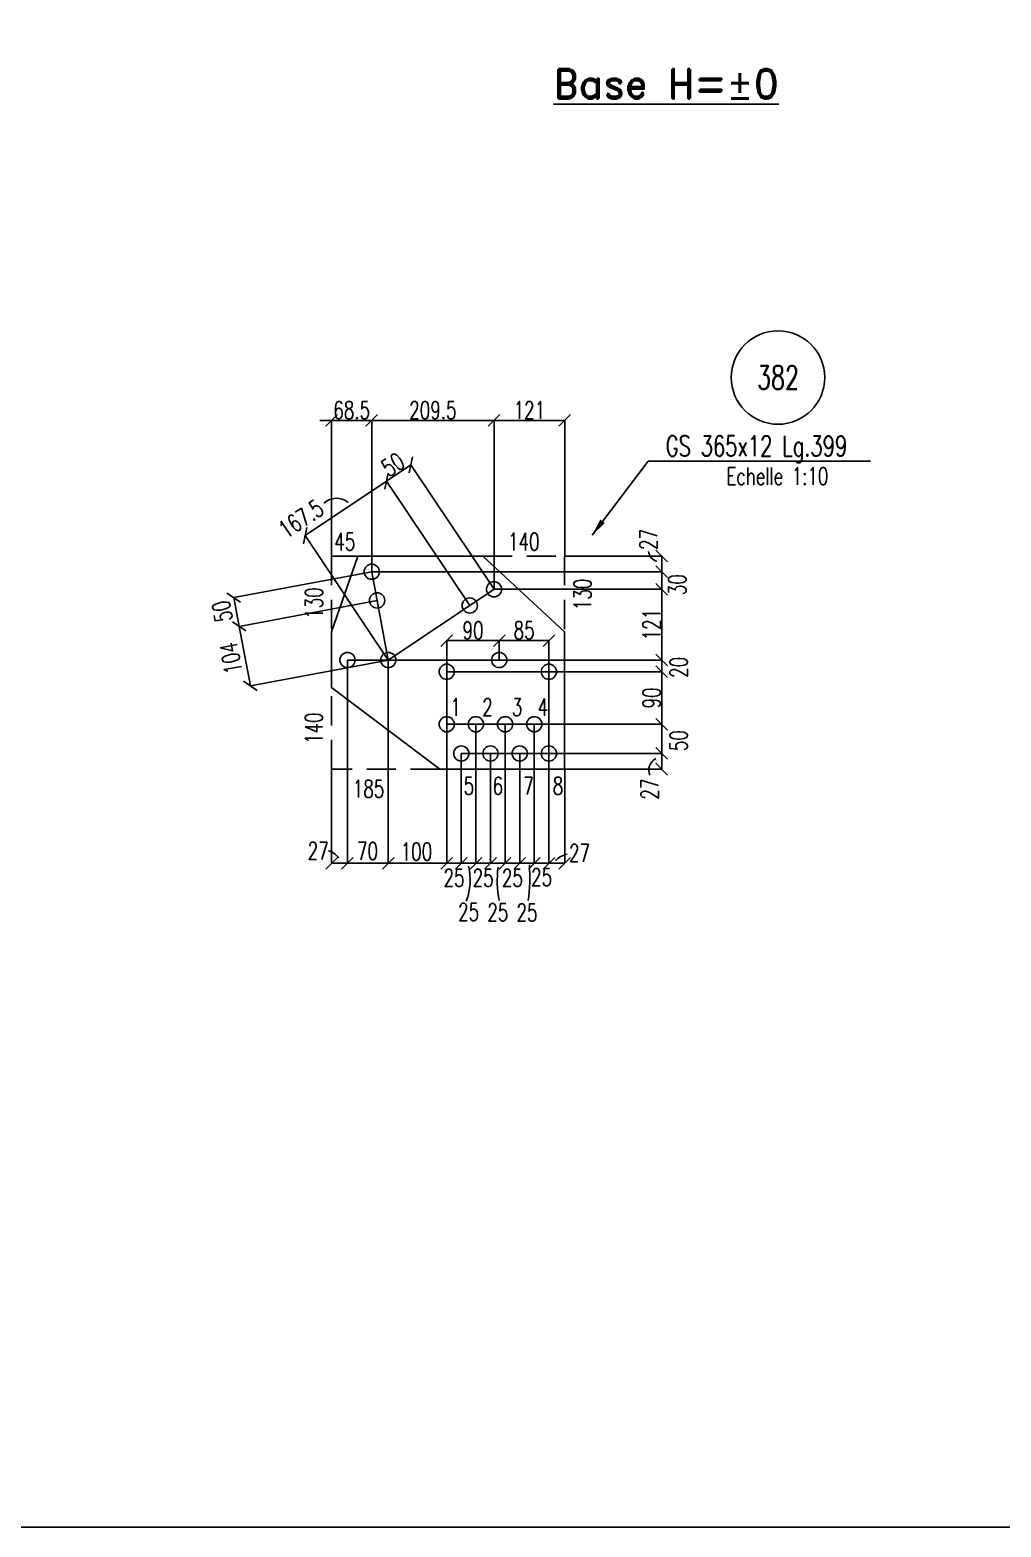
# Model space of a CAD drawing. Extents: x 512494 to 528714, y -34108 to -22628.
# Drawn here: x 517507 to 520833, y -34108 to -28981 of the extents above; entities that cross this region are included whole.
import ezdxf
from ezdxf.enums import TextEntityAlignment as Align

# ---------------------------------------------------------------- set-up
doc = ezdxf.new("R2010")
doc.units = 0
doc.header["$LTSCALE"] = 200
doc.header["$MEASUREMENT"] = 0
doc.linetypes.add('DASHED', pattern=[0.75, 0.5, -0.25])
doc.layers.get('0').update_dxf_attribs({"linetype": 'CONTINUOUS'})
for name, color, linetype in [('BOLLINI_1', 7, 'CONTINUOUS'), ('FORI', 2, 'CONTINUOUS'), ('LINEE_PIASTRA', 2, 'CONTINUOUS'), ('LINEE_PIASTRE', 2, 'CONTINUOUS'), ('LS', 7, 'CONTINUOUS'), ('PIASTRE', 5, 'CONTINUOUS')]:
    doc.layers.add(name, color=color, linetype=linetype)
doc.styles.add('QUOTE', font='ROMANS8.SHX', dxfattribs={"width": 0.7})
doc.styles.add('RD', font='ROMAND8.SHX', dxfattribs={"width": 0.7})
doc.styles.add('RQL', font='ROMANS8.SHX', dxfattribs={"width": 0.7})
doc.styles.add('RS', font='ROMANS8.shx', dxfattribs={"width": 0.7})
doc.styles.get("Standard").update_dxf_attribs({"font": 'ROMANS8.SHX', "width": 0.7})
doc.dimstyles.new('TRATTO', dxfattribs={"dimscale": 0, "dimtxt": 60, "dimasz": 40, "dimexe": 0, "dimexo": 0, "dimgap": 5, "dimtad": 1, "dimrnd": 0.5, "dimdsep": 46, "dimtxsty": 'RS', "dimblk1": 'OBLIQUE', "dimblk2": 'OBLIQUE', "dimsah": 1, "dimcen": 0.09, "dimclrd": 2, "dimclre": 2, "dimclrt": 7, "dimadec": 0, "dimazin": 0, "dimtfac": 1, "dimtix": 1, "dimtmove": 2, "dimatfit": 3, "dimfxl": 1, "dimtolj": 1, "dimtzin": 0, "dimarcsym": 0})

# ---------------------------------------------------------------- blocks, each defined once
blk = doc.blocks.new('MRKR_98')
blk.add_point((0, 0))
at = {"color": 7, "style": 'QUOTE', "width": 0.5, "flags": 1}
for tag, p in [('TI', (3.7, 6.8)), ('NFORI', (3.7, 5.3)), ('AUX2', (3.7, 4.9)), ('FAM', (3.7, 4.5)), ('AUX1', (3.7, 4.2)), ('COMMESSA', (3.7, 3.8)), ('SPESSORE', (3.7, 2.5)), ('SV', (3.7, 1.8)), ('QUA', (3.7, 1.1)), ('DI_S', (3.7, 6.4)), ('D_S', (3.7, 6)), ('E_S', (3.7, 5.7)), ('MD', (3.7, 3.5)), ('MP', (3.7, 3.2)), ('LARGHEZZA', (3.7, 2.8)), ('NP', (3.7, 2.1)), ('PESO', (3.7, 1.4)), ('LUN', (3.7, 0.8)), ('PROF', (3.7, 0.4)), ('POS', (3.7, 0.1))]:
    blk.add_attdef(tag, p, '', height=0.2, dxfattribs=at)
at = {"color": 7, "flags": 1}
for tag, p in [('LAV1', (5.3, 6.9)), ('LAV2', (5.3, 6.5)), ('LAV3', (5.3, 6.2)), ('LAV4', (5.3, 5.9)), ('LAV5', (5.3, 5.5)), ('LAV6', (5.3, 5.2)), ('LAV7', (5.3, 4.9)), ('LAV8', (5.3, 4.5)), ('LAV9', (5.3, 4.2)), ('LAV10', (5.3, 3.9))]:
    blk.add_attdef(tag, p, '', height=0.2, dxfattribs=at)
blk = doc.blocks.new('16')
blk.add_circle((0, 0), 1)
blk = doc.blocks.new('_OBLIQUE')
at = {"color": 0, "linetype": 'ByBlock'}
blk.add_line((-0.5, -0.5), (0.5, 0.5), dxfattribs=at)
blk = doc.blocks.new('*D105')
at = {"layer": 'LS', "color": 2, "lineweight": -2, "transparency": 16777216}
for p, q in [((519284.8, -31458.8), (519284.8, -31834.7)), ((519338.8, -31512.7), (519338.8, -31834.7)), ((519338.8, -31834.7), (519284.8, -31834.7))]:
    blk.add_line(p, q, dxfattribs=at)
at = {"layer": 'LS', "color": 2, "lineweight": -2, "transparency": 16777216, "xscale": 40, "yscale": 40, "zscale": 40, "rotation": 180}
blk.add_blockref('_OBLIQUE', (519284.8, -31834.7), dxfattribs=at)
at = {"layer": 'LS', "color": 2, "lineweight": -2, "transparency": 16777216, "xscale": 40, "yscale": 40, "zscale": 40}
blk.add_blockref('_OBLIQUE', (519338.8, -31834.7), dxfattribs=at)
at = {"layer": 'LS', "color": 7, "transparency": 16777216, "insert": (519389.8, -31799.7), "char_height": 60, "attachment_point": 5, "style": 'RS'}
blk.add_mtext('\\A1;27', dxfattribs=at)
blk = doc.blocks.new('*D106')
at = {"layer": 'LS', "color": 2, "lineweight": -2, "transparency": 16777216}
for p, q in [((519234.8, -31358.8), (519234.8, -31834.7)), ((519284.8, -31458.8), (519284.8, -31834.7)), ((519284.8, -31834.7), (519234.8, -31834.7))]:
    blk.add_line(p, q, dxfattribs=at)
at = {"layer": 'LS', "color": 2, "lineweight": -2, "transparency": 16777216, "xscale": 40, "yscale": 40, "zscale": 40, "rotation": 180}
blk.add_blockref('_OBLIQUE', (519234.8, -31834.7), dxfattribs=at)
at = {"layer": 'LS', "color": 2, "lineweight": -2, "transparency": 16777216, "xscale": 40, "yscale": 40, "zscale": 40}
blk.add_blockref('_OBLIQUE', (519284.8, -31834.7), dxfattribs=at)
at = {"layer": 'LS', "color": 7, "transparency": 16777216, "insert": (519259.8, -31882.7), "char_height": 60, "attachment_point": 5, "style": 'RS'}
blk.add_mtext('\\A1;25', dxfattribs=at)
blk = doc.blocks.new('*D107')
at = {"layer": 'LS', "color": 2, "lineweight": -2, "transparency": 16777216}
for p, q in [((519234.8, -31358.8), (519234.8, -31834.7)), ((519184.8, -31458.8), (519184.8, -31834.7)), ((519234.8, -31834.7), (519184.8, -31834.7))]:
    blk.add_line(p, q, dxfattribs=at)
at = {"layer": 'LS', "color": 2, "lineweight": -2, "transparency": 16777216, "xscale": 40, "yscale": 40, "zscale": 40, "rotation": 180}
blk.add_blockref('_OBLIQUE', (519184.8, -31834.7), dxfattribs=at)
at = {"layer": 'LS', "color": 2, "lineweight": -2, "transparency": 16777216, "xscale": 40, "yscale": 40, "zscale": 40}
blk.add_blockref('_OBLIQUE', (519234.8, -31834.7), dxfattribs=at)
at = {"layer": 'LS', "color": 7, "transparency": 16777216, "insert": (519209.8, -32003.7), "char_height": 60, "attachment_point": 5, "style": 'RS'}
blk.add_mtext('\\A1;25', dxfattribs=at)
blk = doc.blocks.new('*D108')
at = {"layer": 'LS', "color": 2, "lineweight": -2, "transparency": 16777216}
for p, q in [((519134.8, -31358.8), (519134.8, -31834.7)), ((519184.8, -31458.8), (519184.8, -31834.7)), ((519184.8, -31834.7), (519134.8, -31834.7))]:
    blk.add_line(p, q, dxfattribs=at)
at = {"layer": 'LS', "color": 2, "lineweight": -2, "transparency": 16777216, "xscale": 40, "yscale": 40, "zscale": 40, "rotation": 180}
blk.add_blockref('_OBLIQUE', (519134.8, -31834.7), dxfattribs=at)
at = {"layer": 'LS', "color": 2, "lineweight": -2, "transparency": 16777216, "xscale": 40, "yscale": 40, "zscale": 40}
blk.add_blockref('_OBLIQUE', (519184.8, -31834.7), dxfattribs=at)
at = {"layer": 'LS', "color": 7, "transparency": 16777216, "insert": (519159.8, -31884.7), "char_height": 60, "attachment_point": 5, "style": 'RS'}
blk.add_mtext('\\A1;25', dxfattribs=at)
blk = doc.blocks.new('*D109')
at = {"layer": 'LS', "color": 2, "lineweight": -2, "transparency": 16777216}
for p, q in [((519134.8, -31358.8), (519134.8, -31834.7)), ((519084.8, -31458.8), (519084.8, -31834.7)), ((519134.8, -31834.7), (519084.8, -31834.7))]:
    blk.add_line(p, q, dxfattribs=at)
at = {"layer": 'LS', "color": 2, "lineweight": -2, "transparency": 16777216, "xscale": 40, "yscale": 40, "zscale": 40, "rotation": 180}
blk.add_blockref('_OBLIQUE', (519084.8, -31834.7), dxfattribs=at)
at = {"layer": 'LS', "color": 2, "lineweight": -2, "transparency": 16777216, "xscale": 40, "yscale": 40, "zscale": 40}
blk.add_blockref('_OBLIQUE', (519134.8, -31834.7), dxfattribs=at)
at = {"layer": 'LS', "color": 7, "transparency": 16777216, "insert": (519109.8, -32002.7), "char_height": 60, "attachment_point": 5, "style": 'RS'}
blk.add_mtext('\\A1;25', dxfattribs=at)
blk = doc.blocks.new('*D110')
at = {"layer": 'LS', "color": 2, "lineweight": -2, "transparency": 16777216}
for p, q in [((519034.8, -31358.8), (519034.8, -31834.7)), ((519084.8, -31458.8), (519084.8, -31834.7)), ((519084.8, -31834.7), (519034.8, -31834.7))]:
    blk.add_line(p, q, dxfattribs=at)
at = {"layer": 'LS', "color": 2, "lineweight": -2, "transparency": 16777216, "xscale": 40, "yscale": 40, "zscale": 40, "rotation": 180}
blk.add_blockref('_OBLIQUE', (519034.8, -31834.7), dxfattribs=at)
at = {"layer": 'LS', "color": 2, "lineweight": -2, "transparency": 16777216, "xscale": 40, "yscale": 40, "zscale": 40}
blk.add_blockref('_OBLIQUE', (519084.8, -31834.7), dxfattribs=at)
at = {"layer": 'LS', "color": 7, "transparency": 16777216, "insert": (519059.8, -31884.7), "char_height": 60, "attachment_point": 5, "style": 'RS'}
blk.add_mtext('\\A1;25', dxfattribs=at)
blk = doc.blocks.new('*D111')
at = {"layer": 'LS', "color": 2, "lineweight": -2, "transparency": 16777216}
for p, q in [((519034.8, -31358.8), (519034.8, -31834.7)), ((518984.8, -31458.8), (518984.8, -31834.7)), ((519034.8, -31834.7), (518984.8, -31834.7))]:
    blk.add_line(p, q, dxfattribs=at)
at = {"layer": 'LS', "color": 2, "lineweight": -2, "transparency": 16777216, "xscale": 40, "yscale": 40, "zscale": 40, "rotation": 180}
blk.add_blockref('_OBLIQUE', (518984.8, -31834.7), dxfattribs=at)
at = {"layer": 'LS', "color": 2, "lineweight": -2, "transparency": 16777216, "xscale": 40, "yscale": 40, "zscale": 40}
blk.add_blockref('_OBLIQUE', (519034.8, -31834.7), dxfattribs=at)
at = {"layer": 'LS', "color": 7, "transparency": 16777216, "insert": (519009.8, -32001.7), "char_height": 60, "attachment_point": 5, "style": 'RS'}
blk.add_mtext('\\A1;25', dxfattribs=at)
blk = doc.blocks.new('*D112')
at = {"layer": 'LS', "color": 2, "lineweight": -2, "transparency": 16777216}
for p, q in [((518934.8, -31358.8), (518934.8, -31834.7)), ((518984.8, -31458.8), (518984.8, -31834.7)), ((518984.8, -31834.7), (518934.8, -31834.7))]:
    blk.add_line(p, q, dxfattribs=at)
at = {"layer": 'LS', "color": 2, "lineweight": -2, "transparency": 16777216, "xscale": 40, "yscale": 40, "zscale": 40, "rotation": 180}
blk.add_blockref('_OBLIQUE', (518934.8, -31834.7), dxfattribs=at)
at = {"layer": 'LS', "color": 2, "lineweight": -2, "transparency": 16777216, "xscale": 40, "yscale": 40, "zscale": 40}
blk.add_blockref('_OBLIQUE', (518984.8, -31834.7), dxfattribs=at)
at = {"layer": 'LS', "color": 7, "transparency": 16777216, "insert": (518959.8, -31884.7), "char_height": 60, "attachment_point": 5, "style": 'RS'}
blk.add_mtext('\\A1;25', dxfattribs=at)
blk = doc.blocks.new('*D113')
at = {"layer": 'LS', "color": 2, "lineweight": -2, "transparency": 16777216}
for p, q in [((518678, -30836.4), (518205.5, -30925.2)), ((518205.5, -30925.2), (518224, -31023.4)), ((518696.4, -30934.6), (518224, -31023.4))]:
    blk.add_line(p, q, dxfattribs=at)
at = {"layer": 'LS', "color": 2, "lineweight": -2, "transparency": 16777216, "xscale": 40, "yscale": 40, "zscale": 40}
for p, rotation in [((518205.5, -30925.2), 100.644165261), ((518224, -31023.4), 280.644165261)]:
    blk.add_blockref('_OBLIQUE', p, dxfattribs=dict(at, rotation=rotation))
at = {"layer": 'LS', "color": 7, "transparency": 16777216, "insert": (518166.3, -30972), "char_height": 60, "attachment_point": 5, "rotation": 100.6442, "style": 'RS'}
blk.add_mtext('\\A1;50', dxfattribs=at)
blk = doc.blocks.new('*D114')
at = {"layer": 'LS', "color": 2, "lineweight": -2, "transparency": 16777216}
for p, q in [((518696.4, -30934.6), (518224, -31023.4)), ((518224, -31023.4), (518262.3, -31227.6)), ((518734.8, -31138.8), (518262.3, -31227.6))]:
    blk.add_line(p, q, dxfattribs=at)
at = {"layer": 'LS', "color": 2, "lineweight": -2, "transparency": 16777216, "xscale": 40, "yscale": 40, "zscale": 40}
for p, rotation in [((518224, -31023.4), 100.644165261), ((518262.3, -31227.6), 280.644165261)]:
    blk.add_blockref('_OBLIQUE', p, dxfattribs=dict(at, rotation=rotation))
at = {"layer": 'LS', "color": 7, "transparency": 16777216, "insert": (518195.8, -31132.4), "char_height": 60, "attachment_point": 5, "rotation": 100.6442, "style": 'RS'}
blk.add_mtext('\\A1;104', dxfattribs=at)
blk = doc.blocks.new('*D115')
at = {"layer": 'LS', "color": 2, "lineweight": -2, "transparency": 16777216}
for p, q in [((518449.7, -30712.6), (518728.6, -30526)), ((519013.7, -30952.2), (518728.6, -30526)), ((518734.8, -31138.8), (518449.7, -30712.6))]:
    blk.add_line(p, q, dxfattribs=at)
at = {"layer": 'LS', "color": 2, "lineweight": -2, "transparency": 16777216, "xscale": 40, "yscale": 40, "zscale": 40}
for p, rotation in [((518728.6, -30526), 33.78071039399998), ((518449.7, -30712.6), 213.780710394)]:
    blk.add_blockref('_OBLIQUE', p, dxfattribs=dict(at, rotation=rotation))
at = {"layer": 'LS', "color": 7, "transparency": 16777216, "insert": (518435.9, -30655.1), "char_height": 60, "attachment_point": 5, "rotation": 33.7807, "style": 'RS'}
blk.add_mtext('\\A1;167.5', dxfattribs=at)
blk = doc.blocks.new('*D116')
at = {"layer": 'LS', "color": 2, "lineweight": -2, "transparency": 16777216}
for p, q in [((518728.6, -30526), (518811.7, -30470.4)), ((519096.8, -30896.6), (518811.7, -30470.4)), ((519013.7, -30952.2), (518728.6, -30526))]:
    blk.add_line(p, q, dxfattribs=at)
at = {"layer": 'LS', "color": 2, "lineweight": -2, "transparency": 16777216, "xscale": 40, "yscale": 40, "zscale": 40}
for p, rotation in [((518811.7, -30470.4), 33.78071039399998), ((518728.6, -30526), 213.780710394)]:
    blk.add_blockref('_OBLIQUE', p, dxfattribs=dict(at, rotation=rotation))
at = {"layer": 'LS', "color": 7, "transparency": 16777216, "insert": (518750.7, -30469.1), "char_height": 60, "attachment_point": 5, "rotation": 33.7807, "style": 'RS'}
blk.add_mtext('\\A1;50', dxfattribs=at)
blk = doc.blocks.new('*D117')
at = {"layer": 'LS', "color": 2, "lineweight": -2, "transparency": 16777216}
for p, q in [((519284.8, -31458.8), (519671.5, -31458.8)), ((519671.5, -31512.6), (519671.5, -31458.8)), ((519338.8, -31512.6), (519671.5, -31512.6))]:
    blk.add_line(p, q, dxfattribs=at)
at = {"layer": 'LS', "color": 2, "lineweight": -2, "transparency": 16777216, "xscale": 40, "yscale": 40, "zscale": 40}
for p, rotation in [((519671.5, -31458.8), 90), ((519671.5, -31512.6), 270)]:
    blk.add_blockref('_OBLIQUE', p, dxfattribs=dict(at, rotation=rotation))
at = {"layer": 'LS', "color": 7, "transparency": 16777216, "insert": (519630.2, -31581.1), "char_height": 60, "attachment_point": 5, "rotation": 90, "style": 'RS'}
blk.add_mtext('\\A1;27', dxfattribs=at)
blk = doc.blocks.new('*D118')
at = {"layer": 'LS', "color": 2, "lineweight": -2, "transparency": 16777216}
for p, q in [((519234.8, -31358.8), (519671.5, -31358.8)), ((519671.5, -31458.8), (519671.5, -31358.8)), ((518984.8, -31458.8), (519671.5, -31458.8))]:
    blk.add_line(p, q, dxfattribs=at)
at = {"layer": 'LS', "color": 2, "lineweight": -2, "transparency": 16777216, "xscale": 40, "yscale": 40, "zscale": 40}
for p, rotation in [((519671.5, -31358.8), 90), ((519671.5, -31458.8), 270)]:
    blk.add_blockref('_OBLIQUE', p, dxfattribs=dict(at, rotation=rotation))
at = {"layer": 'LS', "color": 7, "transparency": 16777216, "insert": (519729.3, -31415.1), "char_height": 60, "attachment_point": 5, "rotation": 90, "style": 'RS'}
blk.add_mtext('\\A1;50', dxfattribs=at)
blk = doc.blocks.new('*D119')
at = {"layer": 'LS', "color": 2, "lineweight": -2, "transparency": 16777216}
for p, q in [((519284.8, -31178.8), (519671.5, -31178.8)), ((519671.5, -31358.8), (519671.5, -31178.8)), ((518934.8, -31358.8), (519671.5, -31358.8))]:
    blk.add_line(p, q, dxfattribs=at)
at = {"layer": 'LS', "color": 2, "lineweight": -2, "transparency": 16777216, "xscale": 40, "yscale": 40, "zscale": 40}
for p, rotation in [((519671.5, -31178.8), 90), ((519671.5, -31358.8), 270)]:
    blk.add_blockref('_OBLIQUE', p, dxfattribs=dict(at, rotation=rotation))
at = {"layer": 'LS', "color": 7, "transparency": 16777216, "insert": (519636.5, -31268.8), "char_height": 60, "attachment_point": 5, "rotation": 90, "style": 'RS'}
blk.add_mtext('\\A1;90', dxfattribs=at)
blk = doc.blocks.new('*D120')
at = {"layer": 'LS', "color": 2, "lineweight": -2, "transparency": 16777216}
for p, q in [((519114.8, -31138.8), (519671.5, -31138.8)), ((519671.5, -31178.8), (519671.5, -31138.8)), ((518934.8, -31178.8), (519671.5, -31178.8))]:
    blk.add_line(p, q, dxfattribs=at)
at = {"layer": 'LS', "color": 2, "lineweight": -2, "transparency": 16777216, "xscale": 40, "yscale": 40, "zscale": 40}
for p, rotation in [((519671.5, -31138.8), 90), ((519671.5, -31178.8), 270)]:
    blk.add_blockref('_OBLIQUE', p, dxfattribs=dict(at, rotation=rotation))
at = {"layer": 'LS', "color": 7, "transparency": 16777216, "insert": (519729, -31164), "char_height": 60, "attachment_point": 5, "rotation": 90, "style": 'RS'}
blk.add_mtext('\\A1;20', dxfattribs=at)
blk = doc.blocks.new('*D121')
at = {"layer": 'LS', "color": 2, "lineweight": -2, "transparency": 16777216}
for p, q in [((519096.8, -30896.6), (519671.5, -30896.6)), ((519671.5, -31138.8), (519671.5, -30896.6)), ((518594.8, -31138.8), (519671.5, -31138.8))]:
    blk.add_line(p, q, dxfattribs=at)
at = {"layer": 'LS', "color": 2, "lineweight": -2, "transparency": 16777216, "xscale": 40, "yscale": 40, "zscale": 40}
for p, rotation in [((519671.5, -30896.6), 90), ((519671.5, -31138.8), 270)]:
    blk.add_blockref('_OBLIQUE', p, dxfattribs=dict(at, rotation=rotation))
at = {"layer": 'LS', "color": 7, "transparency": 16777216, "insert": (519636.5, -31017.7), "char_height": 60, "attachment_point": 5, "rotation": 90, "style": 'RS'}
blk.add_mtext('\\A1;121', dxfattribs=at)
blk = doc.blocks.new('*D122')
at = {"layer": 'LS', "color": 2, "lineweight": -2, "transparency": 16777216}
for p, q in [((518678, -30836.4), (519671.5, -30836.4)), ((519671.5, -30896.6), (519671.5, -30836.4)), ((519096.8, -30896.6), (519671.5, -30896.6))]:
    blk.add_line(p, q, dxfattribs=at)
at = {"layer": 'LS', "color": 2, "lineweight": -2, "transparency": 16777216, "xscale": 40, "yscale": 40, "zscale": 40}
for p, rotation in [((519671.5, -30836.4), 90), ((519671.5, -30896.6), 270)]:
    blk.add_blockref('_OBLIQUE', p, dxfattribs=dict(at, rotation=rotation))
at = {"layer": 'LS', "color": 7, "transparency": 16777216, "insert": (519724.4, -30880.9), "char_height": 60, "attachment_point": 5, "rotation": 90, "style": 'RS'}
blk.add_mtext('\\A1;30', dxfattribs=at)
blk = doc.blocks.new('*D123')
at = {"layer": 'LS', "color": 2, "lineweight": -2, "transparency": 16777216}
for p, q in [((519338.8, -30782.6), (519671.5, -30782.6)), ((519671.5, -30836.4), (519671.5, -30782.6)), ((518678, -30836.4), (519671.5, -30836.4))]:
    blk.add_line(p, q, dxfattribs=at)
at = {"layer": 'LS', "color": 2, "lineweight": -2, "transparency": 16777216, "xscale": 40, "yscale": 40, "zscale": 40}
for p, rotation in [((519671.5, -30782.6), 90), ((519671.5, -30836.4), 270)]:
    blk.add_blockref('_OBLIQUE', p, dxfattribs=dict(at, rotation=rotation))
at = {"layer": 'LS', "color": 7, "transparency": 16777216, "insert": (519625.8, -30725.9), "char_height": 60, "attachment_point": 5, "rotation": 90, "style": 'RS'}
blk.add_mtext('\\A1;27', dxfattribs=at)
blk = doc.blocks.new('*D124')
at = {"layer": 'LS', "color": 2, "lineweight": -2, "transparency": 16777216}
for p, q in [((518934.8, -31178.8), (518934.8, -31072.3)), ((518934.8, -31072.3), (519114.8, -31072.3)), ((519114.8, -31138.8), (519114.8, -31072.3))]:
    blk.add_line(p, q, dxfattribs=at)
at = {"layer": 'LS', "color": 2, "lineweight": -2, "transparency": 16777216, "xscale": 40, "yscale": 40, "zscale": 40, "rotation": 180}
blk.add_blockref('_OBLIQUE', (518934.8, -31072.3), dxfattribs=at)
at = {"layer": 'LS', "color": 2, "lineweight": -2, "transparency": 16777216, "xscale": 40, "yscale": 40, "zscale": 40}
blk.add_blockref('_OBLIQUE', (519114.8, -31072.3), dxfattribs=at)
at = {"layer": 'LS', "color": 7, "transparency": 16777216, "insert": (519024.8, -31037.3), "char_height": 60, "attachment_point": 5, "style": 'RS'}
blk.add_mtext('\\A1;90', dxfattribs=at)
blk = doc.blocks.new('*D125')
at = {"layer": 'LS', "color": 2, "lineweight": -2, "transparency": 16777216}
for p, q in [((519114.8, -31138.8), (519114.8, -31072.3)), ((519114.8, -31072.3), (519284.8, -31072.3)), ((519284.8, -31178.8), (519284.8, -31072.3))]:
    blk.add_line(p, q, dxfattribs=at)
at = {"layer": 'LS', "color": 2, "lineweight": -2, "transparency": 16777216, "xscale": 40, "yscale": 40, "zscale": 40, "rotation": 180}
blk.add_blockref('_OBLIQUE', (519114.8, -31072.3), dxfattribs=at)
at = {"layer": 'LS', "color": 2, "lineweight": -2, "transparency": 16777216, "xscale": 40, "yscale": 40, "zscale": 40}
blk.add_blockref('_OBLIQUE', (519284.8, -31072.3), dxfattribs=at)
at = {"layer": 'LS', "color": 7, "transparency": 16777216, "insert": (519199.8, -31037.3), "char_height": 60, "attachment_point": 5, "style": 'RS'}
blk.add_mtext('\\A1;85', dxfattribs=at)
blk = doc.blocks.new('*D126')
at = {"layer": 'LS', "color": 2, "lineweight": -2, "transparency": 16777216}
for p, q in [((518734.8, -31138.8), (518734.8, -31834.7)), ((518934.8, -31358.8), (518934.8, -31834.7)), ((518934.8, -31834.7), (518734.8, -31834.7))]:
    blk.add_line(p, q, dxfattribs=at)
at = {"layer": 'LS', "color": 2, "lineweight": -2, "transparency": 16777216, "xscale": 40, "yscale": 40, "zscale": 40, "rotation": 180}
blk.add_blockref('_OBLIQUE', (518734.8, -31834.7), dxfattribs=at)
at = {"layer": 'LS', "color": 2, "lineweight": -2, "transparency": 16777216, "xscale": 40, "yscale": 40, "zscale": 40}
blk.add_blockref('_OBLIQUE', (518934.8, -31834.7), dxfattribs=at)
at = {"layer": 'LS', "color": 7, "transparency": 16777216, "insert": (518831.1, -31794.9), "char_height": 60, "attachment_point": 5, "style": 'RS'}
blk.add_mtext('\\A1;100', dxfattribs=at)
blk = doc.blocks.new('*D127')
at = {"layer": 'LS', "color": 2, "lineweight": -2, "transparency": 16777216}
for p, q in [((518594.8, -31138.8), (518594.8, -31834.7)), ((518734.8, -31138.8), (518734.8, -31834.7)), ((518734.8, -31834.7), (518594.8, -31834.7))]:
    blk.add_line(p, q, dxfattribs=at)
at = {"layer": 'LS', "color": 2, "lineweight": -2, "transparency": 16777216, "xscale": 40, "yscale": 40, "zscale": 40, "rotation": 180}
blk.add_blockref('_OBLIQUE', (518594.8, -31834.7), dxfattribs=at)
at = {"layer": 'LS', "color": 2, "lineweight": -2, "transparency": 16777216, "xscale": 40, "yscale": 40, "zscale": 40}
blk.add_blockref('_OBLIQUE', (518734.8, -31834.7), dxfattribs=at)
at = {"layer": 'LS', "color": 7, "transparency": 16777216, "insert": (518663.7, -31792.8), "char_height": 60, "attachment_point": 5, "style": 'RS'}
blk.add_mtext('\\A1;70', dxfattribs=at)
blk = doc.blocks.new('*D128')
at = {"layer": 'LS', "color": 2, "lineweight": -2, "transparency": 16777216}
for p, q in [((518594.8, -31138.8), (518594.8, -31834.7)), ((518540.8, -31512.6), (518540.8, -31834.7)), ((518594.8, -31834.7), (518540.8, -31834.7))]:
    blk.add_line(p, q, dxfattribs=at)
at = {"layer": 'LS', "color": 2, "lineweight": -2, "transparency": 16777216, "xscale": 40, "yscale": 40, "zscale": 40, "rotation": 180}
blk.add_blockref('_OBLIQUE', (518540.8, -31834.7), dxfattribs=at)
at = {"layer": 'LS', "color": 2, "lineweight": -2, "transparency": 16777216, "xscale": 40, "yscale": 40, "zscale": 40}
blk.add_blockref('_OBLIQUE', (518594.8, -31834.7), dxfattribs=at)
at = {"layer": 'LS', "color": 7, "transparency": 16777216, "insert": (518494.6, -31792.2), "char_height": 60, "attachment_point": 5, "style": 'RS'}
blk.add_mtext('\\A1;27', dxfattribs=at)
blk = doc.blocks.new('*D129')
at = {"layer": 'LS', "color": 2, "lineweight": -2, "transparency": 16777216}
for p, q in [((518540.8, -30318.2), (518500.8, -30318.2)), ((518540.8, -30782.6), (518540.8, -30318.2)), ((518540.8, -30318.2), (518678, -30318.2)), ((518678, -30836.4), (518678, -30318.2)), ((518678, -30318.2), (518718, -30318.2))]:
    blk.add_line(p, q, dxfattribs=at)
at = {"layer": 'LS', "color": 2, "lineweight": -2, "transparency": 16777216, "xscale": 40, "yscale": 40, "zscale": 40}
blk.add_blockref('_OBLIQUE', (518540.8, -30318.2), dxfattribs=at)
at = {"layer": 'LS', "color": 2, "lineweight": -2, "transparency": 16777216, "xscale": 40, "yscale": 40, "zscale": 40, "rotation": 180}
blk.add_blockref('_OBLIQUE', (518678, -30318.2), dxfattribs=at)
at = {"layer": 'LS', "color": 7, "transparency": 16777216, "insert": (518609.4, -30283.2), "char_height": 60, "attachment_point": 5, "style": 'RS'}
blk.add_mtext('\\A1;68.5', dxfattribs=at)
blk = doc.blocks.new('*D130')
at = {"layer": 'LS', "color": 2, "lineweight": -2, "transparency": 16777216}
for p, q in [((518678, -30836.4), (518678, -30318.2)), ((518678, -30318.2), (519096.8, -30318.2)), ((519096.8, -30896.6), (519096.8, -30318.2))]:
    blk.add_line(p, q, dxfattribs=at)
at = {"layer": 'LS', "color": 2, "lineweight": -2, "transparency": 16777216, "xscale": 40, "yscale": 40, "zscale": 40, "rotation": 180}
blk.add_blockref('_OBLIQUE', (518678, -30318.2), dxfattribs=at)
at = {"layer": 'LS', "color": 2, "lineweight": -2, "transparency": 16777216, "xscale": 40, "yscale": 40, "zscale": 40}
blk.add_blockref('_OBLIQUE', (519096.8, -30318.2), dxfattribs=at)
at = {"layer": 'LS', "color": 7, "transparency": 16777216, "insert": (518887.4, -30283.2), "char_height": 60, "attachment_point": 5, "style": 'RS'}
blk.add_mtext('\\A1;209.5', dxfattribs=at)
blk = doc.blocks.new('*D131')
at = {"layer": 'LS', "color": 2, "lineweight": -2, "transparency": 16777216}
for p, q in [((519096.8, -30896.6), (519096.8, -30318.2)), ((519096.8, -30318.2), (519338.8, -30318.2)), ((519338.8, -30782.6), (519338.8, -30318.2))]:
    blk.add_line(p, q, dxfattribs=at)
at = {"layer": 'LS', "color": 2, "lineweight": -2, "transparency": 16777216, "xscale": 40, "yscale": 40, "zscale": 40, "rotation": 180}
blk.add_blockref('_OBLIQUE', (519096.8, -30318.2), dxfattribs=at)
at = {"layer": 'LS', "color": 2, "lineweight": -2, "transparency": 16777216, "xscale": 40, "yscale": 40, "zscale": 40}
blk.add_blockref('_OBLIQUE', (519338.8, -30318.2), dxfattribs=at)
at = {"layer": 'LS', "color": 7, "transparency": 16777216, "insert": (519217.8, -30283.2), "char_height": 60, "attachment_point": 5, "style": 'RS'}
blk.add_mtext('\\A1;121', dxfattribs=at)
blk = doc.blocks.new('xxx')
blk.add_circle((0, 0), 8)
at = {"color": 3, "style": 'RQL', "width": 0.7}
blk.add_attdef('POS', text='', height=4, dxfattribs=at).set_placement((0, 0), align=Align.MIDDLE)
at = {"color": 3, "style": 'RQL', "width": 0.7, "flags": 1}
blk.add_attdef('POS1', (-0.39, -5.42), '', height=2, dxfattribs=at)
at = {"style": 'RQL', "width": 0.7, "flags": 1}
blk.add_attdef('TIPO', (-0.39, -8.66), '', height=2, dxfattribs=at)

msp = doc.modelspace()

# ---------------------------------------------------------------- linework, layer by layer
at = {"color": 2, "linetype": 'DASHED'}
for p, q in [((518630.793, -30782.585), (518540.793, -30782.585)), ((518540.793, -30782.585), (518540.793, -31042.585)), ((519058.793, -30782.585), (519338.793, -30782.585)), ((519338.793, -30782.585), (519338.793, -31042.585)), ((518540.793, -31512.585), (518540.793, -31232.585)), ((518910.793, -31512.585), (518540.793, -31512.585))]:
    msp.add_line(p, q, dxfattribs=at)
at = {"layer": 'LINEE_PIASTRA'}
for p, q in [((518630.793, -30782.585), (518540.793, -31042.585)), ((519058.793, -30782.585), (519338.793, -31042.585)), ((518540.793, -31232.585), (518910.793, -31512.585))]:
    msp.add_line(p, q, dxfattribs=at)
at = {"layer": 'LINEE_PIASTRE'}
for p, q in [((519058.793, -30782.585), (518630.793, -30782.585)), ((518540.793, -31042.585), (518540.793, -31232.585)), ((519338.793, -31512.585), (519338.793, -31042.585)), ((518910.793, -31512.585), (519338.793, -31512.585))]:
    msp.add_line(p, q, dxfattribs=at)
at = {"layer": 'LS', "color": 6}
for p, q in [((519624.237, -30457.668), (519432.44, -30711.625)), ((520386.581, -30457.668), (519624.237, -30457.668))]:
    msp.add_line(p, q, dxfattribs=at)
at = {"layer": 'LS', "color": 2}
for p, q in [((518677.953, -30836.369), (518734.793, -31138.801)), ((518734.793, -31138.801), (519096.818, -30896.623)), ((518934.793, -31178.801), (518934.793, -31358.801)), ((519284.793, -31178.801), (519284.793, -31458.801))]:
    msp.add_line(p, q, dxfattribs=at)
at = {"layer": 'LS', "color": 8}
msp.add_lwpolyline([(512494.418, -22628.464), (512494.418, -34108.464), (525214.418, -34108.464), (525214.418, -32508.464), (528714.418, -32508.464), (528714.418, -22628.464), (512494.418, -22628.464)], close=True, dxfattribs=at)
at = {"layer": 'LS', "color": 6}
for centre, radius, start, end in [((518557.255, -30648.72), 63.861, 51.172556, 132.17347), ((519664.294, -30762.957), 38.844, 186.560309, 255.539607), ((519673.197, -31516.862), 46.284, 119.377782, 201.373904), ((518510.468, -31856.038), 67.006, 35.844953, 73.265012), ((518632.274, -31882.563), 587.014, 352.154883, 4.088738), ((519362.486, -31877.785), 75.52, 101.218369, 136.403218), ((518807.539, -31891.479), 207.591, 339.349948, 13.020617), ((519449.357, -31893.887), 341.565, 172.399258, 191.620565)]:
    msp.add_arc(centre, radius, start, end, dxfattribs=at)
msp.add_solid([(519476.58, -30669.772), (519432.44, -30711.625), (519460.621, -30657.719)], dxfattribs=at)

# ---------------------------------------------------------------- block references
at = {"layer": 'BOLLINI_1', "xscale": 19.9980000000023, "yscale": 19.9980000000023, "zscale": 19.9980000000023}
msp.add_blockref('xxx', (520069.352, -30171.247), dxfattribs=at).add_auto_attribs({'POS': '382'})
at = {"layer": 'FORI', "xscale": 26, "yscale": 26, "zscale": 26}
for p, rotation in [((518677.953, -30836.369), 359.728732647), ((518696.424, -30934.648), 359.728732647), ((519096.818, -30896.623), 0.04745451600000327), ((519013.701, -30952.225), 0.04745451600000327)]:
    msp.add_blockref('16', p, dxfattribs=dict(at, rotation=rotation))
for p in [(518594.793, -31138.801), (518734.793, -31138.801), (519114.793, -31138.801), (518934.793, -31178.801), (519284.793, -31178.801), (518934.793, -31358.801), (519034.793, -31358.801), (519134.793, -31358.801), (519234.793, -31358.801), (518984.793, -31458.801), (519084.793, -31458.801), (519184.793, -31458.801), (519284.793, -31458.801)]:
    msp.add_blockref('16', p, dxfattribs=at)
at = {"layer": 'PIASTRE'}
ref = msp.add_blockref('MRKR_98', (518540.793, -31512.585), dxfattribs=dict(at, xscale=2, yscale=2, zscale=2))
ref.add_attrib('PROF', 'GS 365x12 Lg.399', (519684.855, -30440.592), dxfattribs={"layer": '0', "color": 2, "height": 70, "style": 'QUOTE', "width": 0.7})

# ---------------------------------------------------------------- texts
at = {"layer": 'LS', "color": 3, "style": 'RD'}
msp.add_text('%%UBase H=%%P0', height=100, dxfattribs=at).set_placement((519686.296, -29164.942), align=Align.MIDDLE)
at = {"layer": 'LS', "color": 7, "style": 'RS', "width": 0.7}
msp.add_text('Echelle 1:10', height=60, dxfattribs=at).set_placement((519892.807, -30539.044))
at = {"layer": 'LS', "color": 2, "style": 'RS', "width": 0.7}
for s, p in [('45', (518585.793, -30733.239)), ('140', (519198.793, -30733.239)), ('185', (518667.014, -31579.785))]:
    msp.add_text(s, height=60, dxfattribs=at).set_placement(p, align=Align.MIDDLE)
for s, p in [('130', (519399.953, -30914.022)), ('130', (518480.147, -30943.687)), ('140', (518479.504, -31372.585))]:
    msp.add_text(s, height=60, rotation=90, dxfattribs=at).set_placement(p, align=Align.MIDDLE)
at = {"layer": 'LS', "char_height": 60, "attachment_point": 5, "style": 'RS'}
for s, insert in [('\\A1;1', (518965.612, -31300.071)), ('\\A1;2', (519074.361, -31300.071)), ('\\A1;3', (519175.643, -31300.071)), ('\\A1;4', (519264.228, -31300.071)), ('\\A1;5', (519010.997, -31569.537)), ('\\A1;7', (519215.385, -31569.537)), ('\\A1;8', (519315.963, -31569.537))]:
    msp.add_mtext(s, dxfattribs=dict(at, insert=insert))
at = {"layer": 'LS', "insert": (519110.074, -31569.537), "char_height": 60, "width": 77.26875, "attachment_point": 5, "style": 'RS'}
msp.add_mtext('\\A1;6', dxfattribs=at)

# ---------------------------------------------------------------- dimensions: what is measured, and where the dimension line sits
at = {"layer": 'LS'}
for base, p1, p2, text, picture, middle in [((518677.953, -30318.167), (518540.793, -30782.585), (518677.953, -30836.369), '68.5', '*D129', (518609.373, -30283.167)), ((519096.818, -30318.167), (518677.953, -30836.369), (519096.818, -30896.623), '209.5', '*D130', (518887.386, -30283.167)), ((519338.793, -30318.167), (519096.818, -30896.623), (519338.793, -30782.585), '121', '*D131', (519217.806, -30283.167)), ((519114.793, -31072.331), (518934.793, -31178.801), (519114.793, -31138.801), '90', '*D124', (519024.793, -31037.331)), ((519284.793, -31072.331), (519114.793, -31138.801), (519284.793, -31178.801), '85', '*D125', (519199.793, -31037.331))]:
    dim = msp.add_linear_dim(base=base, p1=p1, p2=p2, text=text, dimstyle='TRATTO', override={"dimscale": 1}, dxfattribs=at)
    dim.commit()
    dim.dimension.update_dxf_attribs({"geometry": picture, "text_midpoint": middle})
for base, p1, p2, angle, text, picture, middle in [((518811.721, -30470.44), (519013.701, -30952.225), (519096.818, -30896.623), 33.78071, '50', '*D116', (518750.702, -30469.15)), ((519671.45, -30896.623), (518594.793, -31138.801), (519096.818, -30896.623), 90, '121', '*D121', (519636.45, -31017.712)), ((519671.45, -31178.801), (518934.793, -31358.801), (519284.793, -31178.801), 90, '90', '*D119', (519636.45, -31268.801))]:
    dim = msp.add_linear_dim(base=base, p1=p1, p2=p2, angle=angle, text=text, dimstyle='TRATTO', override={"dimscale": 1}, dxfattribs=at)
    dim.commit()
    dim.dimension.update_dxf_attribs({"geometry": picture, "text_midpoint": middle})
for base, p1, p2, angle, text, picture, middle in [((518728.604, -30526.042), (518734.793, -31138.801), (519013.701, -30952.225), 33.78071, '167.5', '*D115', (518435.939, -30655.148)), ((519671.45, -30782.585), (518677.953, -30836.369), (519338.793, -30782.585), 90, '27', '*D123', (519625.76, -30725.851)), ((519671.45, -30836.369), (519096.818, -30896.623), (518677.953, -30836.369), 90, '30', '*D122', (519724.397, -30880.861)), ((518223.952, -31023.446), (518677.953, -30836.369), (518696.424, -30934.648), 280.644165, '50', '*D113', (518166.251, -30971.988)), ((518262.321, -31227.599), (518696.424, -30934.648), (518734.793, -31138.801), 280.644165, '104', '*D114', (518195.792, -31132.353)), ((519671.45, -31138.801), (518934.793, -31178.801), (519114.793, -31138.801), 90, '20', '*D120', (519728.981, -31163.965)), ((518540.793, -31834.708), (518594.793, -31138.801), (518540.793, -31512.585), 180, '27', '*D128', (518494.561, -31792.156)), ((518594.793, -31834.708), (518734.793, -31138.801), (518594.793, -31138.801), 180, '70', '*D127', (518663.655, -31792.76)), ((518734.793, -31834.708), (518934.793, -31358.801), (518734.793, -31138.801), 180, '100', '*D126', (518831.122, -31794.926)), ((518934.793, -31834.708), (518984.793, -31458.801), (518934.793, -31358.801), 180, '25', '*D112', (518959.793, -31884.708)), ((518984.793, -31834.708), (519034.793, -31358.801), (518984.793, -31458.801), 180, '25', '*D111', (519009.793, -32001.688)), ((519671.45, -31358.801), (518984.793, -31458.801), (519234.793, -31358.801), 90, '50', '*D118', (519729.275, -31415.081)), ((519034.793, -31834.708), (519084.793, -31458.801), (519034.793, -31358.801), 180, '25', '*D110', (519059.793, -31884.708)), ((519084.793, -31834.708), (519134.793, -31358.801), (519084.793, -31458.801), 180, '25', '*D109', (519109.793, -32002.688)), ((519134.793, -31834.708), (519184.793, -31458.801), (519134.793, -31358.801), 180, '25', '*D108', (519159.793, -31884.708)), ((519184.793, -31834.708), (519234.793, -31358.801), (519184.793, -31458.801), 180, '25', '*D107', (519209.793, -32003.688)), ((519234.793, -31834.708), (519284.793, -31458.801), (519234.793, -31358.801), 180, '25', '*D106', (519259.793, -31882.708)), ((519284.793, -31834.708), (519338.793, -31512.708), (519284.793, -31458.801), 180, '27', '*D105', (519389.793, -31799.708)), ((519671.45, -31458.801), (519338.793, -31512.585), (519284.793, -31458.801), 90, '27', '*D117', (519630.178, -31581.124))]:
    dim = msp.add_linear_dim(base=base, p1=p1, p2=p2, angle=angle, text=text, dimstyle='TRATTO', override={"dimscale": 1}, dxfattribs=at)
    dim.commit()
    dim.dimension.update_dxf_attribs({"geometry": picture, "text_midpoint": middle, "dimtype": 160})

doc.saveas('drawing.dxf')
